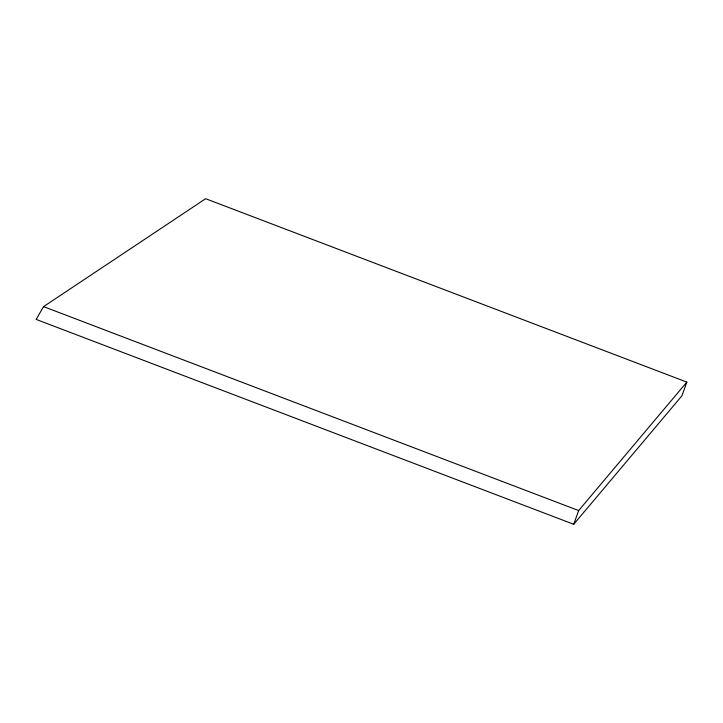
<?xml version="1.0" encoding="UTF-8"?>
<svg xmlns="http://www.w3.org/2000/svg" width="723" height="723" viewBox="0 0 723 723"><rect width="100%" height="100%" fill="white"/><g stroke="black" fill="none" stroke-linecap="round" stroke-linejoin="round"><path stroke-width="1.08" d="M573.719 524.292L578.662 510.574L686.85 382.115L205.648 198.708L43.561 306.624L36.15 319.403L573.719 524.292L681.906 395.833L686.85 382.115M43.561 306.624L578.662 510.574"/></g></svg>
